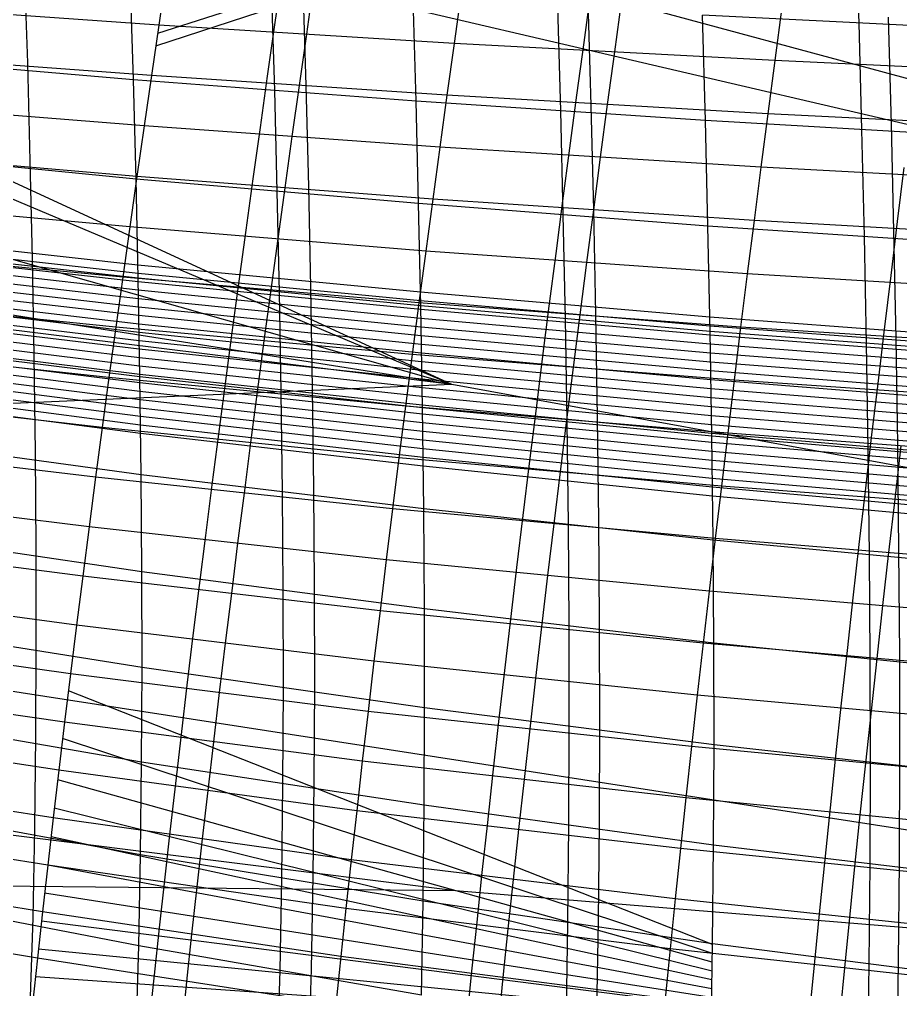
# Model space of a CAD drawing. Extents: x -530 to 530, y -2 to 255.
# Drawn here: x -403.9 to -352.3, y 117 to 173.8 of the extents above; entities that cross this region are included whole.
import ezdxf

# ---------------------------------------------------------------- set-up
doc = ezdxf.new("R2010")
doc.units = 0
doc.header["$MEASUREMENT"] = 0
doc.layers.add('default', color=7, linetype='Continuous')

msp = doc.modelspace()

# ---------------------------------------------------------------- linework, layer by layer
at = {"layer": 'default', "color": 8, "linetype": 'Continuous'}
for p, q in [((-378.597, 152.404, 428.049), (-520.613, 217.998, 317.927)), ((-378.597, 152.404, 428.049), (-507.502, 206.821, 289.104)), ((-378.597, 152.404, 428.049), (-523.575, 193.719, 319.002)), ((-278.07, 150.384, 425.905), (-419.825, 183.479, 287.3)), ((-278.07, 150.384, 425.905), (-380.241, 177.969, 255.022)), ((-378.597, 152.404, 428.049), (-507.12, 172.676, 291.938)), ((-378.597, 152.404, 428.049), (-526.377, 170.753, 320.019)), ((-378.597, 152.404, 428.049), (-511.91, 146.688, 292.165)), ((-41.271, 90.88, 737.677), (-378.597, 152.404, 428.049)), ((-273.215, 114.128, 431.391), (-417.13, 136.417, 292.854)), ((-378.373, 122.759, 260.312), (-441.275, 130.653, 196.394)), ((-378.373, 122.759, 260.312), (-413.104, 123.106, 168.603)), ((-273.215, 114.128, 431.391), (-378.373, 122.759, 260.312))]:
    msp.add_line(p, q, dxfattribs=at)
at = {"layer": 'default', "color": 4, "linetype": 'Continuous'}
for p, q in [((-364.206, 183.137, 122.949), (-395.821, 172.955, 118.741)), ((-364.188, 182.619, 123.016), (-395.929, 172.212, 118.661)), ((-403.42, 171.236, 160.086), (-403.597, 176.96, 159.441)), ((-388.537, 176.46, 109.234), (-388.968, 173.464, 108.895)), ((-387.116, 169.921, 147.183), (-387.29, 175.839, 146.506)), ((-370.451, 175.513, 94.991), (-370.87, 172.431, 94.628)), ((-370.428, 168.743, 133.944), (-370.599, 174.843, 133.237)), ((-352.856, 167.657, 121.065), (-353.025, 173.926, 120.329)), ((-388.968, 173.464, 108.895), (-389.395, 170.462, 108.562)), ((-370.87, 172.431, 94.628), (-371.285, 169.344, 94.27)), ((-403.267, 165.505, 160.707), (-403.42, 171.236, 160.086)), ((-389.395, 170.462, 108.562), (-389.819, 167.458, 108.234)), ((-386.965, 163.997, 147.834), (-387.116, 169.921, 147.183)), ((-371.285, 169.344, 94.27), (-371.697, 166.254, 93.917)), ((-370.278, 162.638, 134.623), (-370.428, 168.743, 133.944)), ((-352.709, 161.382, 121.772), (-352.856, 167.657, 121.065)), ((-389.819, 167.458, 108.234), (-390.238, 164.452, 107.912)), ((-371.697, 166.254, 93.917), (-372.104, 163.163, 93.571)), ((-403.137, 159.784, 161.302), (-403.267, 165.505, 160.707)), ((-352.118, 165.123, 80.931), (-352.51, 161.952, 80.562)), ((-390.238, 164.452, 107.912), (-390.652, 161.449, 107.597)), ((-386.837, 158.081, 148.455), (-386.965, 163.997, 147.834)), ((-372.104, 163.163, 93.571), (-372.506, 160.074, 93.232)), ((-370.152, 156.542, 135.272), (-370.278, 162.638, 134.623)), ((-352.51, 161.952, 80.562), (-352.898, 158.784, 80.2)), ((-390.652, 161.449, 107.597), (-391.061, 158.451, 107.288)), ((-352.584, 155.116, 122.447), (-352.709, 161.382, 121.772)), ((-396.966, 159.403, 152.696), (-413.154, 161.187, 165.556)), ((-396.958, 158.91, 152.744), (-413.146, 160.711, 165.602)), ((-396.95, 158.416, 152.792), (-413.138, 160.235, 165.648)), ((-396.942, 157.923, 152.84), (-413.13, 159.759, 165.694)), ((-403.036, 154.087, 161.862), (-403.137, 159.784, 161.302)), ((-372.506, 160.074, 93.232), (-372.904, 156.991, 92.901)), ((-396.934, 157.43, 152.888), (-413.122, 159.282, 165.74)), ((-396.926, 156.937, 152.936), (-413.114, 158.806, 165.786)), ((-352.898, 158.784, 80.2), (-353.281, 155.621, 79.846)), ((-396.918, 156.443, 152.984), (-413.105, 158.33, 165.832)), ((-391.061, 158.451, 107.288), (-391.463, 155.457, 106.988)), ((-386.737, 152.192, 149.041), (-386.837, 158.081, 148.455)), ((-396.91, 155.95, 153.032), (-413.097, 157.853, 165.878)), ((-396.902, 155.457, 153.081), (-413.089, 157.377, 165.924)), ((-363.483, 156.344, 126.055), (-380.422, 157.808, 139.59)), ((-396.894, 154.963, 153.129), (-413.081, 156.901, 165.97)), ((-363.475, 155.82, 126.107), (-380.414, 157.299, 139.64)), ((-372.904, 156.991, 92.901), (-373.294, 153.912, 92.577)), ((-396.886, 154.47, 153.177), (-413.073, 156.424, 166.016)), ((-363.467, 155.296, 126.159), (-380.406, 156.79, 139.69)), ((-363.46, 154.772, 126.211), (-380.398, 156.281, 139.74)), ((-370.052, 150.471, 135.881), (-370.152, 156.542, 135.272)), ((-396.878, 153.977, 153.225), (-413.065, 155.948, 166.062)), ((-363.452, 154.248, 126.263), (-380.39, 155.772, 139.79)), ((-396.87, 153.483, 153.273), (-413.057, 155.472, 166.108)), ((-391.463, 155.457, 106.988), (-391.861, 152.469, 106.694)), ((-363.444, 153.724, 126.316), (-380.382, 155.263, 139.84)), ((-353.281, 155.621, 79.846), (-353.658, 152.462, 79.5)), ((-352.485, 148.877, 123.08), (-352.584, 155.116, 122.447)), ((-396.862, 152.99, 153.321), (-413.049, 154.995, 166.153)), ((-363.436, 153.2, 126.368), (-380.374, 154.753, 139.89)), ((-396.854, 152.497, 153.369), (-413.041, 154.519, 166.199)), ((-396.846, 152.003, 153.417), (-413.033, 154.043, 166.245)), ((-402.964, 148.43, 162.388), (-403.036, 154.087, 161.862)), ((-363.428, 152.676, 126.42), (-380.366, 154.244, 139.94)), ((-396.838, 151.51, 153.465), (-413.025, 153.567, 166.291)), ((-363.42, 152.152, 126.472), (-380.358, 153.735, 139.99)), ((-373.294, 153.912, 92.577), (-373.68, 150.839, 92.261)), ((-396.83, 151.017, 153.513), (-413.017, 153.09, 166.337)), ((-363.412, 151.628, 126.524), (-380.35, 153.226, 140.04)), ((-396.822, 150.524, 153.562), (-413.008, 152.614, 166.383)), ((-391.861, 152.469, 106.694), (-392.251, 149.493, 106.408)), ((-363.404, 151.103, 126.576), (-380.342, 152.717, 140.091)), ((-353.658, 152.462, 79.5), (-354.03, 149.31, 79.163)), ((-396.814, 150.03, 153.61), (-413, 152.138, 166.429)), ((-386.665, 146.344, 149.589), (-386.737, 152.192, 149.041)), ((-363.396, 150.579, 126.628), (-380.334, 152.208, 140.141)), ((-363.388, 150.055, 126.68), (-380.326, 151.698, 140.191)), ((-396.806, 149.537, 153.658), (-412.992, 151.661, 166.475)), ((-363.38, 149.531, 126.733), (-380.319, 151.189, 140.241)), ((-363.372, 149.007, 126.785), (-380.311, 150.68, 140.291)), ((-373.68, 150.839, 92.261), (-374.059, 147.778, 91.954)), ((-363.364, 148.483, 126.837), (-380.303, 150.171, 140.341)), ((-369.98, 144.444, 136.451), (-370.052, 150.471, 135.881)), ((-392.251, 149.493, 106.408), (-392.634, 146.527, 106.131)), ((-363.356, 147.959, 126.889), (-380.295, 149.662, 140.391)), ((-363.349, 147.435, 126.941), (-380.287, 149.153, 140.441)), ((-354.03, 149.31, 79.163), (-354.395, 146.17, 78.834)), ((-352.414, 142.682, 123.672), (-352.485, 148.877, 123.08)), ((-402.922, 142.825, 162.875), (-402.964, 148.43, 162.388)), ((-363.341, 146.911, 126.993), (-380.279, 148.643, 140.491)), ((-363.333, 146.387, 127.045), (-380.271, 148.134, 140.541)), ((-374.059, 147.778, 91.954), (-374.432, 144.728, 91.655)), ((-363.325, 145.863, 127.098), (-380.263, 147.625, 140.591)), ((-392.634, 146.527, 106.131), (-393.011, 143.572, 105.861)), ((-386.623, 140.549, 150.096), (-386.665, 146.344, 149.589)), ((-354.395, 146.17, 78.834), (-354.755, 143.041, 78.514)), ((-374.432, 144.728, 91.655), (-374.798, 141.689, 91.365)), ((-369.938, 138.472, 136.977), (-369.98, 144.444, 136.451)), ((-393.011, 143.572, 105.861), (-393.38, 140.633, 105.601)), ((-402.915, 137.285, 163.32), (-402.922, 142.825, 162.875)), ((-354.755, 143.041, 78.514), (-355.108, 139.923, 78.203)), ((-352.371, 136.543, 124.218), (-352.414, 142.682, 123.672)), ((-374.798, 141.689, 91.365), (-375.155, 138.667, 91.084)), ((-393.38, 140.633, 105.601), (-393.742, 137.711, 105.35)), ((-386.615, 134.821, 150.557), (-386.623, 140.549, 150.096)), ((-355.108, 139.923, 78.203), (-355.452, 136.823, 77.903)), ((-375.155, 138.667, 91.084), (-375.507, 135.662, 90.813)), ((-369.928, 132.567, 137.455), (-369.938, 138.472, 136.977)), ((-393.742, 137.711, 105.35), (-394.095, 134.803, 105.108)), ((-402.943, 131.823, 163.719), (-402.915, 137.285, 163.32)), ((-355.452, 136.823, 77.903), (-355.791, 133.741, 77.613)), ((-352.36, 130.474, 124.712), (-352.371, 136.543, 124.218)), ((-375.507, 135.662, 90.813), (-375.85, 132.671, 90.552)), ((-394.095, 134.803, 105.108), (-394.439, 131.915, 104.877)), ((-386.641, 129.173, 150.969), (-386.615, 134.821, 150.557)), ((-363.321, 119.61, 129.164), (-401.036, 134.472, 115.102)), ((-355.791, 133.741, 77.613), (-356.122, 130.673, 77.333)), ((-375.85, 132.671, 90.552), (-376.184, 129.701, 90.303)), ((-369.952, 126.747, 137.88), (-369.928, 132.567, 137.455)), ((-403.009, 126.449, 164.07), (-402.943, 131.823, 163.719)), ((-394.439, 131.915, 104.877), (-394.774, 129.049, 104.656)), ((-363.331, 119.093, 129.19), (-401.373, 131.683, 114.891)), ((-356.122, 130.673, 77.333), (-356.444, 127.626, 77.065)), ((-352.382, 124.491, 125.151), (-352.36, 130.474, 124.712)), ((-376.184, 129.701, 90.303), (-376.509, 126.754, 90.064)), ((-363.341, 118.576, 129.217), (-401.663, 129.265, 114.71)), ((-394.774, 129.049, 104.656), (-395.1, 126.206, 104.445)), ((-386.705, 123.618, 151.329), (-386.641, 129.173, 150.969)), ((-363.352, 118.059, 129.243), (-401.86, 127.591, 114.59)), ((-356.444, 127.626, 77.065), (-356.757, 124.603, 76.809)), ((-376.509, 126.754, 90.064), (-376.826, 123.83, 89.835)), ((-370.012, 121.02, 138.25), (-369.952, 126.747, 137.88)), ((-403.108, 121.175, 164.376), (-403.009, 126.449, 164.07)), ((-395.1, 126.206, 104.445), (-395.417, 123.384, 104.245)), ((-363.362, 117.541, 129.269), (-402.053, 125.926, 114.474)), ((-356.757, 124.603, 76.809), (-357.063, 121.604, 76.564)), ((-352.439, 118.604, 125.532), (-352.382, 124.491, 125.151)), ((-363.373, 117.024, 129.295), (-402.244, 124.266, 114.36)), ((-395.417, 123.384, 104.245), (-395.724, 120.586, 104.056)), ((-386.807, 118.164, 151.635), (-386.705, 123.618, 151.329)), ((-376.826, 123.83, 89.835), (-377.134, 120.928, 89.619)), ((-363.383, 116.507, 129.321), (-402.43, 122.62, 114.253)), ((-357.063, 121.604, 76.564), (-357.36, 118.627, 76.331)), ((-403.274, 115.969, 164.638), (-403.108, 121.175, 164.376)), ((-370.105, 115.399, 138.57), (-370.012, 121.02, 138.25)), ((-363.393, 115.99, 129.348), (-402.613, 120.979, 114.148)), ((-395.724, 120.586, 104.056), (-396.021, 117.816, 103.879)), ((-377.134, 120.928, 89.619), (-377.432, 118.052, 89.414)), ((-363.404, 115.473, 129.374), (-402.792, 119.35, 114.047)), ((-357.36, 118.627, 76.331), (-357.647, 115.677, 76.11)), ((-352.533, 112.826, 125.852), (-352.439, 118.604, 125.532)), ((-363.414, 114.956, 129.4), (-402.966, 117.732, 113.951)), ((-396.021, 117.816, 103.879), (-396.307, 115.073, 103.714)), ((-386.964, 112.782, 151.906), (-386.807, 118.164, 151.635)), ((-377.432, 118.052, 89.414), (-377.72, 115.203, 89.221))]:
    msp.add_line(p, q, dxfattribs=at)
at = {"layer": 'default', "color": 7, "linetype": 'Continuous'}
for p, q in [((-354.748, 173.579, 117.853), (-354.937, 179.808, 117.09)), ((-386.676, 175.905, 111.752), (-387.104, 172.917, 111.416)), ((-388.957, 169.62, 144.957), (-389.13, 175.521, 144.281)), ((-372.213, 168.428, 131.585), (-372.384, 174.51, 130.879)), ((-368.658, 174.956, 97.626), (-369.075, 171.882, 97.265)), ((-354.58, 167.328, 118.588), (-354.748, 173.579, 117.853)), ((-387.104, 172.917, 111.416), (-387.53, 169.922, 111.085)), ((-369.075, 171.882, 97.265), (-369.488, 168.801, 96.91)), ((-387.53, 169.922, 111.085), (-387.952, 166.924, 110.758)), ((-388.805, 163.713, 145.606), (-388.957, 169.62, 144.957)), ((-369.488, 168.801, 96.91), (-369.898, 165.719, 96.559)), ((-372.063, 162.34, 132.263), (-372.213, 168.428, 131.585)), ((-354.432, 161.071, 119.293), (-354.58, 167.328, 118.588)), ((-387.952, 166.924, 110.758), (-388.369, 163.927, 110.439)), ((-369.898, 165.719, 96.559), (-370.303, 162.636, 96.216)), ((-388.677, 157.818, 146.225), (-388.805, 163.713, 145.606)), ((-388.369, 163.927, 110.439), (-388.781, 160.931, 110.126)), ((-370.303, 162.636, 96.216), (-370.703, 159.555, 95.879)), ((-371.936, 156.264, 132.909), (-372.063, 162.34, 132.263)), ((-388.781, 160.931, 110.126), (-389.187, 157.942, 109.819)), ((-354.307, 154.826, 119.966), (-354.432, 161.071, 119.293)), ((-370.703, 159.555, 95.879), (-371.098, 156.481, 95.55)), ((-389.187, 157.942, 109.819), (-389.588, 154.956, 109.521)), ((-388.576, 151.949, 146.809), (-388.677, 157.818, 146.225)), ((-371.836, 150.215, 133.516), (-371.936, 156.264, 132.909)), ((-371.098, 156.481, 95.55), (-371.487, 153.41, 95.229)), ((-389.588, 154.956, 109.521), (-389.983, 151.977, 109.229)), ((-354.208, 148.608, 120.597), (-354.307, 154.826, 119.966)), ((-371.487, 153.41, 95.229), (-371.87, 150.346, 94.915)), ((-389.983, 151.977, 109.229), (-390.371, 149.009, 108.946)), ((-388.504, 146.123, 147.355), (-388.576, 151.949, 146.809)), ((-371.87, 150.346, 94.915), (-372.247, 147.294, 94.61)), ((-371.763, 144.211, 134.084), (-371.836, 150.215, 133.516)), ((-390.371, 149.009, 108.946), (-390.752, 146.052, 108.67)), ((-354.136, 142.437, 121.187), (-354.208, 148.608, 120.597)), ((-352.297, 148.815, 81.93), (-352.66, 145.685, 81.603)), ((-372.247, 147.294, 94.61), (-372.618, 144.252, 94.313)), ((-390.752, 146.052, 108.67), (-391.127, 143.107, 108.403)), ((-388.462, 140.353, 147.86), (-388.504, 146.123, 147.355)), ((-352.66, 145.685, 81.603), (-353.018, 142.565, 81.286)), ((-372.618, 144.252, 94.313), (-372.982, 141.223, 94.025)), ((-371.72, 138.263, 134.608), (-371.763, 144.211, 134.084)), ((-391.127, 143.107, 108.403), (-391.493, 140.178, 108.145)), ((-354.093, 136.323, 121.73), (-354.136, 142.437, 121.187)), ((-353.018, 142.565, 81.286), (-353.368, 139.457, 80.978)), ((-372.982, 141.223, 94.025), (-373.338, 138.211, 93.747)), ((-388.453, 134.652, 148.318), (-388.462, 140.353, 147.86)), ((-391.493, 140.178, 108.145), (-391.853, 137.265, 107.896)), ((-353.368, 139.457, 80.978), (-353.712, 136.367, 80.68)), ((-373.338, 138.211, 93.747), (-373.687, 135.216, 93.478)), ((-371.71, 132.387, 135.083), (-371.72, 138.263, 134.608)), ((-391.853, 137.265, 107.896), (-392.204, 134.369, 107.656)), ((-353.712, 136.367, 80.68), (-354.048, 133.295, 80.392)), ((-354.081, 130.283, 122.222), (-354.093, 136.323, 121.73)), ((-373.687, 135.216, 93.478), (-374.028, 132.237, 93.219)), ((-388.479, 129.034, 148.728), (-388.453, 134.652, 148.318)), ((-392.204, 134.369, 107.656), (-392.545, 131.493, 107.427)), ((-354.048, 133.295, 80.392), (-354.377, 130.239, 80.114)), ((-371.734, 126.596, 135.506), (-371.71, 132.387, 135.083)), ((-374.028, 132.237, 93.219), (-374.359, 129.28, 92.972)), ((-392.545, 131.493, 107.427), (-392.878, 128.637, 107.208)), ((-354.377, 130.239, 80.114), (-354.696, 127.205, 79.849)), ((-354.102, 124.33, 122.659), (-354.081, 130.283, 122.222)), ((-388.542, 123.51, 149.085), (-388.479, 129.034, 148.728)), ((-374.359, 129.28, 92.972), (-374.682, 126.343, 92.735)), ((-392.878, 128.637, 107.208), (-393.203, 125.806, 106.999)), ((-354.696, 127.205, 79.849), (-355.008, 124.193, 79.595)), ((-374.682, 126.343, 92.735), (-374.997, 123.431, 92.508)), ((-371.793, 120.902, 135.873), (-371.734, 126.596, 135.506)), ((-393.203, 125.806, 106.999), (-393.517, 122.997, 106.801)), ((-355.008, 124.193, 79.595), (-355.312, 121.206, 79.352)), ((-354.159, 118.477, 123.037), (-354.102, 124.33, 122.659)), ((-388.643, 118.091, 149.388), (-388.542, 123.51, 149.085)), ((-374.997, 123.431, 92.508), (-375.303, 120.543, 92.294)), ((-393.517, 122.997, 106.801), (-393.822, 120.213, 106.614)), ((-355.312, 121.206, 79.352), (-355.606, 118.243, 79.121)), ((-375.303, 120.543, 92.294), (-375.598, 117.68, 92.091)), ((-371.89, 115.316, 136.183), (-371.793, 120.902, 135.873)), ((-393.822, 120.213, 106.614), (-394.116, 117.457, 106.438)), ((-355.606, 118.243, 79.121), (-355.891, 115.306, 78.903)), ((-354.252, 112.735, 123.354), (-354.159, 118.477, 123.037)), ((-388.784, 112.792, 149.633), (-388.643, 118.091, 149.388)), ((-375.598, 117.68, 92.091), (-375.884, 114.846, 91.9)), ((-394.116, 117.457, 106.438), (-394.399, 114.73, 106.275))]:
    msp.add_line(p, q, dxfattribs=at)
at = {"layer": 'default', "color": 5, "linetype": 'Continuous'}
for p, q in [((-395.314, 176.396, 119.118), (-395.748, 173.451, 118.794)), ((-378.037, 175.415, 104.386), (-378.461, 172.382, 104.037)), ((-395.748, 173.451, 118.794), (-412.674, 174.62, 133.262)), ((-359.279, 174.497, 90.867), (-359.689, 171.382, 90.494)), ((-395.748, 173.451, 118.794), (-396.179, 170.5, 118.476)), ((-378.461, 172.382, 104.037), (-395.748, 173.451, 118.794)), ((-378.461, 172.382, 104.037), (-378.881, 169.343, 103.693)), ((-359.689, 171.382, 90.494), (-378.461, 172.382, 104.037)), ((-396.179, 170.5, 118.476), (-413.117, 171.763, 132.973)), ((-359.689, 171.382, 90.494), (-360.096, 168.26, 90.126)), ((-339.512, 170.436, 78.386), (-359.689, 171.382, 90.494)), ((-396.179, 170.5, 118.476), (-396.607, 167.547, 118.162)), ((-378.881, 169.343, 103.693), (-396.179, 170.5, 118.476)), ((-378.881, 169.343, 103.693), (-379.297, 166.302, 103.355)), ((-360.096, 168.26, 90.126), (-378.881, 169.343, 103.693)), ((-396.607, 167.547, 118.162), (-413.556, 168.904, 132.688)), ((-360.096, 168.26, 90.126), (-360.499, 165.136, 89.764)), ((-339.903, 167.238, 77.994), (-360.096, 168.26, 90.126)), ((-396.607, 167.547, 118.162), (-397.029, 164.594, 117.854)), ((-379.297, 166.302, 103.355), (-396.607, 167.547, 118.162)), ((-397.029, 164.594, 117.854), (-413.989, 166.044, 132.409)), ((-379.297, 166.302, 103.355), (-379.709, 163.26, 103.023)), ((-360.499, 165.136, 89.764), (-379.297, 166.302, 103.355)), ((-360.499, 165.136, 89.764), (-360.897, 162.012, 89.408)), ((-340.29, 164.037, 77.609), (-360.499, 165.136, 89.764)), ((-397.029, 164.594, 117.854), (-397.446, 161.642, 117.553)), ((-379.709, 163.26, 103.023), (-397.029, 164.594, 117.854)), ((-397.446, 161.642, 117.553), (-414.418, 163.187, 132.137)), ((-379.709, 163.26, 103.023), (-380.115, 160.221, 102.698)), ((-360.897, 162.012, 89.408), (-379.709, 163.26, 103.023)), ((-360.897, 162.012, 89.408), (-361.291, 158.89, 89.06)), ((-340.673, 160.835, 77.231), (-360.897, 162.012, 89.408)), ((-397.446, 161.642, 117.553), (-397.858, 158.697, 117.259)), ((-380.115, 160.221, 102.698), (-397.446, 161.642, 117.553)), ((-397.858, 158.697, 117.259), (-414.841, 160.335, 131.87)), ((-380.115, 160.221, 102.698), (-380.517, 157.187, 102.38)), ((-361.291, 158.89, 89.06), (-380.115, 160.221, 102.698)), ((-397.858, 158.697, 117.259), (-398.264, 155.755, 116.972)), ((-380.517, 157.187, 102.38), (-397.858, 158.697, 117.259)), ((-361.291, 158.89, 89.06), (-361.68, 155.774, 88.719)), ((-341.051, 157.636, 76.86), (-361.291, 158.89, 89.06)), ((-398.264, 155.755, 116.972), (-415.258, 157.487, 131.611)), ((-380.517, 157.187, 102.38), (-380.912, 154.158, 102.07)), ((-361.68, 155.774, 88.719), (-380.517, 157.187, 102.38)), ((-398.264, 155.755, 116.972), (-398.664, 152.819, 116.691)), ((-380.912, 154.158, 102.07), (-398.264, 155.755, 116.972)), ((-361.68, 155.774, 88.719), (-362.062, 152.662, 88.387)), ((-341.424, 154.444, 76.497), (-361.68, 155.774, 88.719)), ((-398.664, 152.819, 116.691), (-415.669, 154.644, 131.357)), ((-380.912, 154.158, 102.07), (-381.301, 151.134, 101.767)), ((-362.062, 152.662, 88.387), (-380.912, 154.158, 102.07)), ((-398.664, 152.819, 116.691), (-399.057, 149.896, 116.419)), ((-381.301, 151.134, 101.767), (-398.664, 152.819, 116.691)), ((-362.062, 152.662, 88.387), (-362.439, 149.557, 88.063)), ((-341.792, 151.255, 76.143), (-362.062, 152.662, 88.387)), ((-399.057, 149.896, 116.419), (-416.073, 151.813, 131.111)), ((-381.301, 151.134, 101.767), (-381.685, 148.123, 101.473)), ((-362.439, 149.557, 88.063), (-381.301, 151.134, 101.767)), ((-399.057, 149.896, 116.419), (-399.443, 146.982, 116.154)), ((-381.685, 148.123, 101.473), (-399.057, 149.896, 116.419)), ((-362.439, 149.557, 88.063), (-362.81, 146.464, 87.746)), ((-342.154, 148.074, 75.797), (-362.439, 149.557, 88.063)), ((-399.443, 146.982, 116.154), (-416.47, 148.992, 130.872)), ((-381.685, 148.123, 101.473), (-382.061, 145.122, 101.187)), ((-362.81, 146.464, 87.746), (-381.685, 148.123, 101.473)), ((-399.443, 146.982, 116.154), (-399.823, 144.08, 115.897)), ((-382.061, 145.122, 101.187), (-399.443, 146.982, 116.154)), ((-399.823, 144.08, 115.897), (-416.86, 146.182, 130.64)), ((-362.81, 146.464, 87.746), (-363.175, 143.382, 87.439)), ((-342.51, 144.905, 75.46), (-362.81, 146.464, 87.746)), ((-382.061, 145.122, 101.187), (-382.431, 142.134, 100.909)), ((-363.175, 143.382, 87.439), (-382.061, 145.122, 101.187)), ((-399.823, 144.08, 115.897), (-400.194, 141.194, 115.65)), ((-382.431, 142.134, 100.909), (-399.823, 144.08, 115.897)), ((-400.194, 141.194, 115.65), (-417.241, 143.388, 130.417)), ((-363.175, 143.382, 87.439), (-363.533, 140.313, 87.141)), ((-342.86, 141.747, 75.133), (-363.175, 143.382, 87.439)), ((-382.431, 142.134, 100.909), (-382.792, 139.162, 100.641)), ((-363.533, 140.313, 87.141), (-382.431, 142.134, 100.909)), ((-400.194, 141.194, 115.65), (-400.558, 138.324, 115.41)), ((-382.792, 139.162, 100.641), (-400.194, 141.194, 115.65)), ((-400.558, 138.324, 115.41), (-417.615, 140.609, 130.202)), ((-363.533, 140.313, 87.141), (-363.883, 137.261, 86.853)), ((-343.204, 138.602, 74.814), (-363.533, 140.313, 87.141)), ((-382.792, 139.162, 100.641), (-383.147, 136.207, 100.381)), ((-363.883, 137.261, 86.853), (-382.792, 139.162, 100.641)), ((-400.558, 138.324, 115.41), (-400.914, 135.47, 115.18)), ((-383.147, 136.207, 100.381), (-400.558, 138.324, 115.41)), ((-400.914, 135.47, 115.18), (-417.981, 137.846, 129.995)), ((-363.883, 137.261, 86.853), (-364.226, 134.225, 86.574)), ((-343.54, 135.474, 74.507), (-363.883, 137.261, 86.853)), ((-383.147, 136.207, 100.381), (-383.494, 133.268, 100.132)), ((-364.226, 134.225, 86.574), (-383.147, 136.207, 100.381)), ((-400.914, 135.47, 115.18), (-401.26, 132.637, 114.96)), ((-383.494, 133.268, 100.132), (-400.914, 135.47, 115.18)), ((-401.26, 132.637, 114.96), (-418.336, 135.102, 129.798)), ((-364.226, 134.225, 86.574), (-364.561, 131.207, 86.306)), ((-343.87, 132.364, 74.209), (-364.226, 134.225, 86.574)), ((-383.494, 133.268, 100.132), (-383.831, 130.349, 99.894)), ((-364.561, 131.207, 86.306), (-383.494, 133.268, 100.132)), ((-401.597, 129.823, 114.75), (-418.683, 132.378, 129.61)), ((-401.26, 132.637, 114.96), (-401.597, 129.823, 114.75)), ((-383.831, 130.349, 99.894), (-401.26, 132.637, 114.96)), ((-364.561, 131.207, 86.306), (-364.888, 128.21, 86.05)), ((-344.192, 129.271, 73.922), (-364.561, 131.207, 86.306)), ((-383.831, 130.349, 99.894), (-384.159, 127.452, 99.666)), ((-364.888, 128.21, 86.05), (-383.831, 130.349, 99.894)), ((-401.926, 127.033, 114.55), (-419.02, 129.676, 129.431)), ((-401.597, 129.823, 114.75), (-401.926, 127.033, 114.55)), ((-384.159, 127.452, 99.666), (-401.597, 129.823, 114.75)), ((-364.888, 128.21, 86.05), (-365.206, 125.234, 85.804)), ((-344.505, 126.2, 73.648), (-364.888, 128.21, 86.05)), ((-384.159, 127.452, 99.666), (-384.479, 124.579, 99.448)), ((-365.206, 125.234, 85.804), (-384.159, 127.452, 99.666)), ((-402.244, 124.266, 114.36), (-419.348, 126.996, 129.261)), ((-401.926, 127.033, 114.55), (-402.244, 124.266, 114.36)), ((-384.479, 124.579, 99.448), (-401.926, 127.033, 114.55)), ((-365.206, 125.234, 85.804), (-365.515, 122.283, 85.569)), ((-344.811, 123.151, 73.386), (-365.206, 125.234, 85.804)), ((-384.479, 124.579, 99.448), (-384.79, 121.729, 99.241)), ((-365.515, 122.283, 85.569), (-384.479, 124.579, 99.448)), ((-402.553, 121.522, 114.181), (-419.665, 124.34, 129.102)), ((-402.244, 124.266, 114.36), (-402.553, 121.522, 114.181)), ((-384.79, 121.729, 99.241), (-402.244, 124.266, 114.36)), ((-365.515, 122.283, 85.569), (-365.816, 119.356, 85.346)), ((-345.108, 120.128, 73.134), (-365.515, 122.283, 85.569)), ((-402.852, 118.807, 114.013), (-419.972, 121.71, 128.953)), ((-384.79, 121.729, 99.241), (-385.09, 118.904, 99.046)), ((-365.816, 119.356, 85.346), (-384.79, 121.729, 99.241)), ((-402.553, 121.522, 114.181), (-402.852, 118.807, 114.013)), ((-385.09, 118.904, 99.046), (-402.553, 121.522, 114.181)), ((-365.816, 119.356, 85.346), (-366.107, 116.455, 85.136)), ((-345.397, 117.13, 72.895), (-365.816, 119.356, 85.346)), ((-402.852, 118.807, 114.013), (-403.139, 116.12, 113.858)), ((-385.381, 116.108, 98.863), (-402.852, 118.807, 114.013)), ((-385.09, 118.904, 99.046), (-385.381, 116.108, 98.863)), ((-366.107, 116.455, 85.136), (-385.09, 118.904, 99.046))]:
    msp.add_line(p, q, dxfattribs=at)
at = {"layer": 'default', "color": 3, "linetype": 'Continuous'}
for p, q in [((-397.231, 170.243, 151.536), (-397.406, 176.051, 150.875)), ((-380.683, 168.997, 138.378), (-380.855, 174.991, 137.688)), ((-363.742, 167.859, 124.792), (-363.913, 174.029, 124.071)), ((-345.584, 173.13, 111.635), (-363.913, 174.029, 124.071)), ((-397.231, 170.243, 151.536), (-413.422, 171.655, 164.451)), ((-397.078, 164.43, 152.17), (-397.231, 170.243, 151.536)), ((-380.683, 168.997, 138.378), (-397.231, 170.243, 151.536)), ((-380.532, 162.997, 139.041), (-380.683, 168.997, 138.378)), ((-363.742, 167.859, 124.792), (-380.683, 168.997, 138.378)), ((-363.593, 161.684, 125.484), (-363.742, 167.859, 124.792)), ((-345.417, 166.797, 112.384), (-363.742, 167.859, 124.792)), ((-397.078, 164.43, 152.17), (-413.267, 166.041, 165.055)), ((-396.949, 158.627, 152.777), (-397.078, 164.43, 152.17)), ((-380.532, 162.997, 139.041), (-397.078, 164.43, 152.17)), ((-380.405, 157.008, 139.674), (-380.532, 162.997, 139.041)), ((-363.593, 161.684, 125.484), (-380.532, 162.997, 139.041)), ((-363.466, 155.52, 126.143), (-363.593, 161.684, 125.484)), ((-345.271, 160.458, 113.103), (-363.593, 161.684, 125.484)), ((-396.949, 158.627, 152.777), (-413.137, 160.439, 165.633)), ((-396.848, 152.852, 153.348), (-396.949, 158.627, 152.777)), ((-380.405, 157.008, 139.674), (-396.949, 158.627, 152.777)), ((-380.305, 151.046, 140.27), (-380.405, 157.008, 139.674)), ((-363.466, 155.52, 126.143), (-380.405, 157.008, 139.674)), ((-363.367, 149.384, 126.763), (-363.466, 155.52, 126.143)), ((-345.147, 154.131, 113.788), (-363.466, 155.52, 126.143)), ((-396.848, 152.852, 153.348), (-413.034, 154.862, 166.179)), ((-396.776, 147.118, 153.883), (-396.848, 152.852, 153.348)), ((-380.305, 151.046, 140.27), (-396.848, 152.852, 153.348)), ((-380.233, 145.129, 140.826), (-380.305, 151.046, 140.27)), ((-363.367, 149.384, 126.763), (-380.305, 151.046, 140.27)), ((-396.776, 147.118, 153.883), (-412.961, 149.326, 166.691)), ((-363.294, 143.293, 127.342), (-363.367, 149.384, 126.763)), ((-345.049, 147.833, 114.432), (-363.367, 149.384, 126.763)), ((-396.734, 141.439, 154.379), (-396.776, 147.118, 153.883)), ((-380.233, 145.129, 140.826), (-396.776, 147.118, 153.883)), ((-380.19, 139.267, 141.34), (-380.233, 145.129, 140.826)), ((-363.294, 143.293, 127.342), (-380.233, 145.129, 140.826)), ((-396.734, 141.439, 154.379), (-412.92, 143.843, 167.166)), ((-363.251, 137.26, 127.875), (-363.294, 143.293, 127.342)), ((-344.978, 141.58, 115.032), (-363.294, 143.293, 127.342)), ((-396.726, 135.828, 154.83), (-396.734, 141.439, 154.379)), ((-380.19, 139.267, 141.34), (-396.734, 141.439, 154.379)), ((-380.18, 133.475, 141.807), (-380.19, 139.267, 141.34)), ((-363.251, 137.26, 127.875), (-380.19, 139.267, 141.34)), ((-396.726, 135.828, 154.83), (-412.912, 138.426, 167.6)), ((-363.239, 131.299, 128.359), (-363.251, 137.26, 127.875)), ((-344.935, 135.386, 115.585), (-363.251, 137.26, 127.875)), ((-396.753, 130.3, 155.233), (-396.726, 135.828, 154.83)), ((-380.18, 133.475, 141.807), (-396.726, 135.828, 154.83)), ((-396.753, 130.3, 155.233), (-412.94, 133.088, 167.99)), ((-380.205, 127.768, 142.223), (-380.18, 133.475, 141.807)), ((-363.239, 131.299, 128.359), (-380.18, 133.475, 141.807)), ((-363.262, 125.424, 128.789), (-363.239, 131.299, 128.359)), ((-344.922, 129.267, 116.085), (-363.239, 131.299, 128.359)), ((-396.818, 124.863, 155.586), (-396.753, 130.3, 155.233)), ((-380.205, 127.768, 142.223), (-396.753, 130.3, 155.233)), ((-396.818, 124.863, 155.586), (-413.007, 127.839, 168.333)), ((-380.267, 122.156, 142.585), (-380.205, 127.768, 142.223)), ((-363.262, 125.424, 128.789), (-380.205, 127.768, 142.223)), ((-363.32, 119.648, 129.162), (-363.262, 125.424, 128.789)), ((-344.943, 123.236, 116.528), (-363.262, 125.424, 128.789)), ((-396.92, 119.53, 155.886), (-396.818, 124.863, 155.586)), ((-380.267, 122.156, 142.585), (-396.818, 124.863, 155.586)), ((-396.92, 119.53, 155.886), (-413.112, 122.691, 168.627)), ((-380.366, 116.651, 142.891), (-380.267, 122.156, 142.585)), ((-363.32, 119.648, 129.162), (-380.267, 122.156, 142.585)), ((-397.064, 114.316, 156.13), (-396.92, 119.53, 155.886)), ((-380.366, 116.651, 142.891), (-396.92, 119.53, 155.886)), ((-363.415, 113.981, 129.476), (-363.32, 119.648, 129.162)), ((-344.998, 117.306, 116.912), (-363.32, 119.648, 129.162))]:
    msp.add_line(p, q, dxfattribs=at)
at = {"layer": 'default', "color": 30, "linetype": 'Continuous'}
for p, q in [((-380.422, 157.808, 139.59), (-396.966, 159.403, 152.696)), ((-380.414, 157.299, 139.64), (-396.958, 158.91, 152.744)), ((-380.406, 156.79, 139.69), (-396.95, 158.416, 152.792)), ((-380.398, 156.281, 139.74), (-396.942, 157.923, 152.84)), ((-380.39, 155.772, 139.79), (-396.934, 157.43, 152.888)), ((-380.382, 155.263, 139.84), (-396.926, 156.937, 152.936)), ((-380.374, 154.753, 139.89), (-396.918, 156.443, 152.984)), ((-345.164, 154.977, 113.697), (-363.483, 156.344, 126.055)), ((-380.366, 154.244, 139.94), (-396.91, 155.95, 153.032)), ((-345.156, 154.439, 113.751), (-363.475, 155.82, 126.107)), ((-380.358, 153.735, 139.99), (-396.902, 155.457, 153.081)), ((-345.148, 153.901, 113.805), (-363.467, 155.296, 126.159)), ((-380.35, 153.226, 140.04), (-396.894, 154.963, 153.129)), ((-345.141, 153.363, 113.859), (-363.46, 154.772, 126.211)), ((-380.342, 152.717, 140.091), (-396.886, 154.47, 153.177)), ((-380.334, 152.208, 140.141), (-396.878, 153.977, 153.225)), ((-345.133, 152.825, 113.913), (-363.452, 154.248, 126.263)), ((-380.326, 151.698, 140.191), (-396.87, 153.483, 153.273)), ((-345.125, 152.287, 113.967), (-363.444, 153.724, 126.316)), ((-380.319, 151.189, 140.241), (-396.862, 152.99, 153.321)), ((-345.117, 151.749, 114.021), (-363.436, 153.2, 126.368)), ((-380.311, 150.68, 140.291), (-396.854, 152.497, 153.369)), ((-345.109, 151.211, 114.075), (-363.428, 152.676, 126.42)), ((-380.303, 150.171, 140.341), (-396.846, 152.003, 153.417)), ((-345.102, 150.673, 114.13), (-363.42, 152.152, 126.472)), ((-380.295, 149.662, 140.391), (-396.838, 151.51, 153.465)), ((-345.094, 150.135, 114.184), (-363.412, 151.628, 126.524)), ((-380.287, 149.153, 140.441), (-396.83, 151.017, 153.513)), ((-345.086, 149.597, 114.238), (-363.404, 151.103, 126.576)), ((-345.078, 149.059, 114.292), (-363.396, 150.579, 126.628)), ((-380.279, 148.643, 140.491), (-396.822, 150.524, 153.562)), ((-380.271, 148.134, 140.541), (-396.814, 150.03, 153.61)), ((-345.07, 148.521, 114.346), (-363.388, 150.055, 126.68)), ((-380.263, 147.625, 140.591), (-396.806, 149.537, 153.658)), ((-345.063, 147.983, 114.4), (-363.38, 149.531, 126.733)), ((-345.055, 147.446, 114.454), (-363.372, 149.007, 126.785)), ((-345.047, 146.908, 114.508), (-363.364, 148.483, 126.837)), ((-345.039, 146.37, 114.562), (-363.356, 147.959, 126.889)), ((-345.031, 145.832, 114.616), (-363.349, 147.435, 126.941)), ((-345.024, 145.294, 114.671), (-363.341, 146.911, 126.993)), ((-345.016, 144.756, 114.725), (-363.333, 146.387, 127.045)), ((-345.008, 144.218, 114.779), (-363.325, 145.863, 127.098))]:
    msp.add_line(p, q, dxfattribs=at)

doc.saveas('drawing.dxf')
